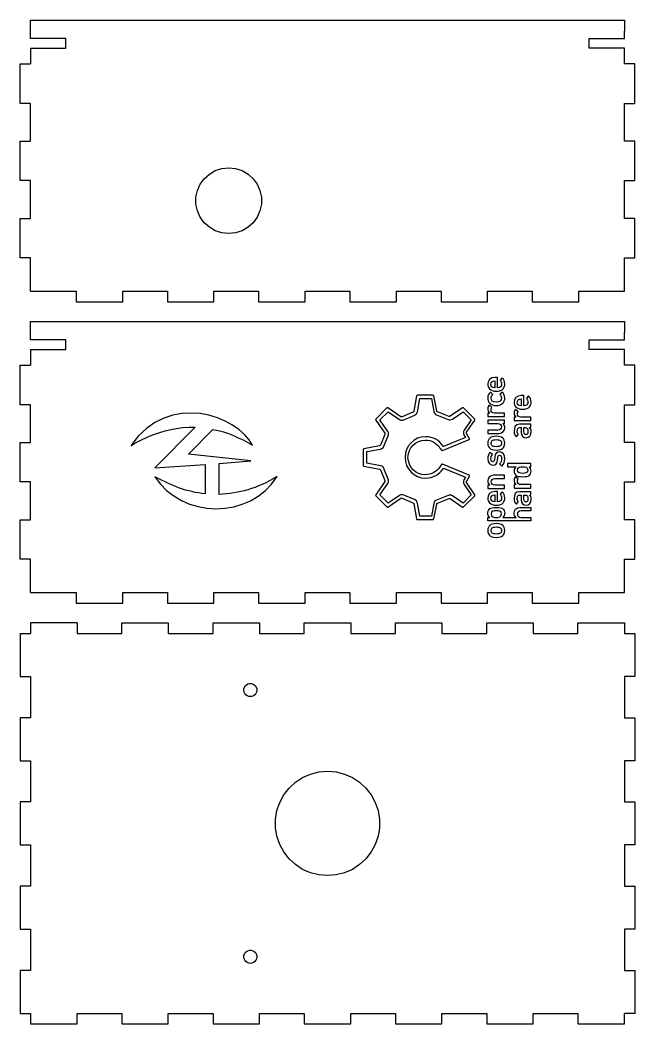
# Model space of a CAD drawing. Extents: x 5 to 414, y 5 to 586.
# Drawn here: x 238.8 to 414, y 299.5 to 585.5 of the extents above; entities that cross this region are included whole.
import ezdxf

# ---------------------------------------------------------------- set-up
doc = ezdxf.new("R2010")
doc.units = 0
doc.layers.add('View003', color=7, linetype='CONTINUOUS')

msp = doc.modelspace()

# ---------------------------------------------------------------- linework, layer by layer
at = {"layer": 'View003', "color": 7}
for points in [[(251.754457, 577.519713), (251.754457, 580.269713), (241.754459, 580.269713), (241.754459, 582.394714), (241.754459, 585.519707), (411.004491, 585.519707), (411.004491, 582.394714)], [(411.004491, 580.269713), (411.004491, 582.394714)], [(401.004484, 580.269713), (411.004491, 580.269713)], [(401.004484, 577.519713), (401.004484, 580.269713)], [(241.754459, 577.519713), (251.754457, 577.519713)], [(241.754459, 577.519713), (241.754459, 573.019706)], [(411.004491, 577.519713), (401.004484, 577.519713)], [(411.004491, 573.019706), (411.004491, 577.519713)], [(241.754459, 508.269732), (241.754459, 517.769729), (238.754457, 517.769729), (238.754457, 529.019733), (241.754459, 529.019733), (241.754459, 539.769727), (238.754457, 539.769727), (238.754457, 551.019731), (241.754459, 551.019731), (241.754459, 561.769728), (238.754457, 561.769728), (238.754457, 573.019706), (241.754459, 573.019706)], [(414.004469, 573.019706), (411.004491, 573.019706)], [(414.004469, 561.769728), (414.004469, 573.019706)], [(411.004491, 561.769728), (414.004469, 561.769728)], [(411.004491, 551.019731), (411.004491, 561.769728)], [(414.004469, 551.019731), (411.004491, 551.019731)], [(414.004469, 539.769727), (414.004469, 551.019731)], [(296.263483, 543.230715), (298.212484, 543.435741)], [(298.212484, 543.435741), (300.161484, 543.230715)], [(291.245475, 540.33374), (292.702483, 541.645729)], [(292.702483, 541.645729), (294.399467, 542.625719)], [(294.399467, 542.625719), (296.263483, 543.230715)], [(300.161484, 543.230715), (302.025473, 542.625719)], [(302.025473, 542.625719), (303.72349, 541.645729)], [(303.72349, 541.645729), (305.179465, 540.33374)], [(289.296475, 536.957736), (290.093479, 538.748727)], [(290.093479, 538.748727), (291.245475, 540.33374)], [(305.179465, 540.33374), (306.331488, 538.748727)], [(306.331488, 538.748727), (307.128466, 536.957736)], [(411.004491, 539.769727), (414.004469, 539.769727)], [(411.004491, 529.019733), (411.004491, 539.769727)], [(288.888488, 535.040724), (289.296475, 536.957736)], [(288.888488, 533.080717), (288.888488, 535.040724)], [(307.128466, 536.957736), (307.53648, 535.040724)], [(307.53648, 535.040724), (307.53648, 533.080717)], [(289.296475, 531.163731), (288.888488, 533.080717)], [(307.53648, 533.080717), (307.128466, 531.163731)], [(290.093479, 529.373719), (289.296475, 531.163731)], [(291.245475, 527.787727), (290.093479, 529.373719)], [(306.331488, 529.373719), (305.179465, 527.787727)], [(307.128466, 531.163731), (306.331488, 529.373719)], [(292.702483, 526.476717), (291.245475, 527.787727)], [(294.399467, 525.496727), (292.702483, 526.476717)], [(303.72349, 526.476717), (302.025473, 525.496727)], [(305.179465, 527.787727), (303.72349, 526.476717)], [(414.004469, 529.019733), (411.004491, 529.019733)], [(414.004469, 517.769729), (414.004469, 529.019733)], [(296.263483, 524.890725), (294.399467, 525.496727)], [(298.212484, 524.685726), (296.263483, 524.890725)], [(300.161484, 524.890725), (298.212484, 524.685726)], [(302.025473, 525.496727), (300.161484, 524.890725)], [(411.004491, 517.769729), (414.004469, 517.769729)], [(411.004491, 508.269732), (411.004491, 517.769729)], [(241.754459, 508.269732), (254.754457, 508.269732)], [(254.754457, 508.269732), (254.754457, 505.269728)], [(268.004475, 508.269732), (280.754481, 508.269732)], [(268.004475, 505.269728), (268.004475, 508.269732)], [(280.754481, 508.269732), (280.754481, 505.269728)], [(294.004471, 508.269732), (306.754477, 508.269732)], [(294.004471, 505.269728), (294.004471, 508.269732)], [(306.754477, 508.269732), (306.754477, 505.269728)], [(320.004466, 508.269732), (332.754473, 508.269732)], [(320.004466, 505.269728), (320.004466, 508.269732)], [(332.754473, 508.269732), (332.754473, 505.269728)], [(346.004462, 508.269732), (358.754468, 508.269732)], [(346.004462, 505.269728), (346.004462, 508.269732)], [(358.754468, 508.269732), (358.754468, 505.269728)], [(372.004484, 508.269732), (384.754464, 508.269732)], [(372.004484, 505.269728), (372.004484, 508.269732)], [(384.754464, 508.269732), (384.754464, 505.269728)], [(398.00448, 508.269732), (411.004491, 508.269732)], [(398.00448, 505.269728), (398.00448, 508.269732)], [(254.754457, 505.269728), (268.004475, 505.269728)], [(280.754481, 505.269728), (294.004471, 505.269728)], [(306.754477, 505.269728), (320.004466, 505.269728)], [(332.754473, 505.269728), (346.004462, 505.269728)], [(358.754468, 505.269728), (372.004484, 505.269728)], [(384.754464, 505.269728), (398.00448, 505.269728)], [(251.754235, 491.661783), (251.754235, 494.411783), (241.754237, 494.411783), (241.754237, 496.536784), (241.754237, 499.661804), (411.004253, 499.661804), (411.004253, 496.536784)], [(411.004253, 494.411783), (411.004253, 496.536784)], [(401.004273, 494.411783), (411.004253, 494.411783)], [(401.004273, 491.661783), (401.004273, 494.411783)], [(241.754237, 491.661783), (251.754235, 491.661783)], [(241.754237, 491.661783), (241.754237, 487.161803)], [(411.004253, 491.661783), (401.004273, 491.661783)], [(411.004253, 487.161803), (411.004253, 491.661783)], [(241.754237, 422.411771), (241.754237, 431.911794), (238.754235, 431.911794), (238.754235, 443.16178), (241.754237, 443.16178), (241.754237, 453.911801), (238.754235, 453.911801), (238.754235, 465.161805), (241.754237, 465.161805), (241.754237, 475.911799), (238.754235, 475.911799), (238.754235, 487.161803), (241.754237, 487.161803)], [(414.004469, 487.161803), (411.004253, 487.161803)], [(414.004469, 475.911799), (414.004469, 487.161803)], [(411.004253, 475.911799), (414.004469, 475.911799)], [(411.004253, 465.161805), (411.004253, 475.911799)], [(414.004469, 465.161805), (411.004253, 465.161805)], [(414.004469, 453.911801), (414.004469, 465.161805)], [(411.004253, 453.911801), (414.004469, 453.911801)], [(411.004253, 443.16178), (411.004253, 453.911801)], [(414.004469, 443.16178), (411.004253, 443.16178)], [(414.004469, 431.911794), (414.004469, 443.16178)], [(411.004253, 431.911794), (414.004469, 431.911794)], [(411.004253, 422.411771), (411.004253, 431.911794)], [(241.754237, 422.411771), (254.754234, 422.411771)], [(254.754234, 422.411771), (254.754234, 419.411793)], [(268.004264, 422.411771), (280.754243, 422.411771)], [(268.004264, 419.411793), (268.004264, 422.411771)], [(280.754243, 422.411771), (280.754243, 419.411793)], [(294.004259, 422.411771), (306.754265, 422.411771)], [(294.004259, 419.411793), (294.004259, 422.411771)], [(306.754265, 422.411771), (306.754265, 419.411793)], [(320.004255, 422.411771), (332.754261, 422.411771)], [(320.004255, 419.411793), (320.004255, 422.411771)], [(332.754261, 422.411771), (332.754261, 419.411793)], [(346.00425, 422.411771), (358.754257, 422.411771)], [(346.00425, 419.411793), (346.00425, 422.411771)], [(358.754257, 422.411771), (358.754257, 419.411793)], [(372.004246, 422.411771), (384.754252, 422.411771)], [(372.004246, 419.411793), (372.004246, 422.411771)], [(384.754252, 422.411771), (384.754252, 419.411793)], [(398.004268, 422.411771), (411.004253, 422.411771)], [(398.004268, 419.411793), (398.004268, 422.411771)], [(254.754234, 419.411793), (268.004264, 419.411793)], [(280.754243, 419.411793), (294.004259, 419.411793)], [(306.754265, 419.411793), (320.004255, 419.411793)], [(332.754261, 419.411793), (346.00425, 419.411793)], [(358.754257, 419.411793), (372.004246, 419.411793)], [(384.754252, 419.411793), (398.004268, 419.411793)], [(255.004435, 413.751739), (241.754446, 413.751739)], [(241.754446, 413.751739), (241.754446, 410.751734)], [(255.004435, 413.751739), (255.004435, 410.751734), (267.75447, 410.751734), (267.75447, 413.751739), (281.00446, 413.751739), (281.00446, 410.751734), (293.754466, 410.751734), (293.754466, 413.751739), (307.004455, 413.751739), (307.004455, 410.751734), (319.754462, 410.751734), (319.754462, 413.751739), (333.004451, 413.751739), (333.004451, 410.751734), (345.754457, 410.751734), (345.754457, 413.751739), (359.004473, 413.751739), (359.004473, 410.751734), (371.754453, 410.751734), (371.754453, 413.751739), (385.004469, 413.751739), (385.004469, 410.751734), (397.754475, 410.751734), (397.754475, 413.751739), (411.004491, 413.751739), (411.004491, 410.751734), (414.004469, 410.751734), (414.004469, 398.501738), (411.004491, 398.501738), (411.004491, 386.751724), (414.004469, 386.751724), (414.004469, 374.501728), (411.004491, 374.501728), (411.004491, 362.75174), (414.004469, 362.75174), (414.004469, 350.501744), (411.004491, 350.501744), (411.004491, 338.75173), (414.004469, 338.75173), (414.004469, 326.501723), (411.004491, 326.501723), (411.004491, 314.751738), (414.004469, 314.751738), (414.004469, 302.501715), (411.004491, 302.501715)], [(238.754441, 410.751734), (238.754441, 398.501738)], [(238.754441, 410.751734), (241.754446, 410.751734)], [(238.754441, 398.501738), (241.754446, 398.501738)], [(241.754446, 398.501738), (241.754446, 386.751724)], [(302.507465, 394.508725), (302.537469, 394.977726)], [(302.537469, 394.977726), (302.68246, 395.424739)], [(302.68246, 395.424739), (302.934476, 395.821747)], [(302.934476, 395.821747), (303.277455, 396.142739)], [(303.277455, 396.142739), (303.689464, 396.369725)], [(303.689464, 396.369725), (304.144468, 396.486724)], [(304.144468, 396.486724), (304.614474, 396.486724)], [(304.614474, 396.486724), (305.069478, 396.369725)], [(305.069478, 396.369725), (305.481461, 396.142739)], [(305.481461, 396.142739), (305.823461, 395.821747)], [(305.823461, 395.821747), (306.075477, 395.424739)], [(306.075477, 395.424739), (306.221474, 394.977726)], [(306.221474, 394.977726), (306.250472, 394.508725)], [(302.596471, 394.046736), (302.507465, 394.508725)], [(302.796469, 393.621736), (302.596471, 394.046736)], [(303.095475, 393.259733), (302.796469, 393.621736)], [(303.475469, 392.982741), (303.095475, 393.259733)], [(303.912455, 392.80973), (303.475469, 392.982741)], [(304.379471, 392.751733), (303.912455, 392.80973)], [(304.845455, 392.80973), (304.379471, 392.751733)], [(305.282468, 392.982741), (304.845455, 392.80973)], [(305.662462, 393.259733), (305.282468, 392.982741)], [(305.962473, 393.621736), (305.662462, 393.259733)], [(306.162472, 394.046736), (305.962473, 393.621736)], [(306.250472, 394.508725), (306.162472, 394.046736)], [(238.754441, 386.751724), (238.754441, 374.501728)], [(241.754446, 386.751724), (238.754441, 386.751724)], [(238.754441, 374.501728), (241.754446, 374.501728)], [(241.754446, 374.501728), (241.754446, 362.75174)], [(317.242455, 368.364744), (319.299458, 369.708748)], [(319.299458, 369.708748), (321.549474, 370.695749)], [(321.549474, 370.695749), (323.93046, 371.298735)], [(323.93046, 371.298735), (326.37947, 371.501749)], [(326.37947, 371.501749), (328.827474, 371.298735)], [(328.827474, 371.298735), (331.209465, 370.695749)], [(331.209465, 370.695749), (333.459455, 369.708748)], [(333.459455, 369.708748), (335.515453, 368.364744)], [(313.926458, 364.761727), (315.435456, 366.700726)], [(315.435456, 366.700726), (317.242455, 368.364744)], [(335.515453, 368.364744), (337.323456, 366.700726)], [(337.323456, 366.700726), (338.832455, 364.761727)], [(312.757476, 362.601748), (313.926458, 364.761727)], [(338.832455, 364.761727), (340.001463, 362.601748)], [(238.754441, 362.75174), (238.754441, 350.501744)], [(241.754446, 362.75174), (238.754441, 362.75174)], [(311.959466, 360.277728), (312.757476, 362.601748)], [(340.001463, 362.601748), (340.799473, 360.277728)], [(311.555474, 357.854726), (311.959466, 360.277728)], [(311.555474, 355.397726), (311.555474, 357.854726)], [(340.799473, 360.277728), (341.203465, 357.854726)], [(341.203465, 357.854726), (341.203465, 355.397726)], [(311.959466, 352.974725), (311.555474, 355.397726)], [(341.203465, 355.397726), (340.799473, 352.974725)], [(312.757476, 350.650731), (311.959466, 352.974725)], [(340.799473, 352.974725), (340.001463, 350.650731)], [(238.754441, 350.501744), (241.754446, 350.501744)], [(241.754446, 350.501744), (241.754446, 338.75173)], [(313.926458, 348.490725), (312.757476, 350.650731)], [(340.001463, 350.650731), (338.832455, 348.490725)], [(315.435456, 346.551726), (313.926458, 348.490725)], [(317.242455, 344.887735), (315.435456, 346.551726)], [(337.323456, 346.551726), (335.515453, 344.887735)], [(338.832455, 348.490725), (337.323456, 346.551726)], [(319.299458, 343.543731), (317.242455, 344.887735)], [(321.549474, 342.55673), (319.299458, 343.543731)], [(333.459455, 343.543731), (331.209465, 342.55673)], [(335.515453, 344.887735), (333.459455, 343.543731)], [(323.93046, 341.953744), (321.549474, 342.55673)], [(326.37947, 341.751735), (323.93046, 341.953744)], [(328.827474, 341.953744), (326.37947, 341.751735)], [(331.209465, 342.55673), (328.827474, 341.953744)], [(238.754441, 338.75173), (238.754441, 326.501723)], [(241.754446, 338.75173), (238.754441, 338.75173)], [(238.754441, 326.501723), (241.754446, 326.501723)], [(241.754446, 326.501723), (241.754446, 314.751738)], [(303.277455, 320.14273), (303.689464, 320.369716)], [(303.689464, 320.369716), (304.144468, 320.486741)], [(304.144468, 320.486741), (304.614474, 320.486741)], [(304.614474, 320.486741), (305.069478, 320.369716)], [(305.069478, 320.369716), (305.481461, 320.14273)], [(302.507465, 318.508716), (302.537469, 318.977716)], [(302.596471, 318.046727), (302.507465, 318.508716)], [(302.537469, 318.977716), (302.68246, 319.42473)], [(302.796469, 317.621727), (302.596471, 318.046727)], [(302.68246, 319.42473), (302.934476, 319.821737)], [(303.095475, 317.259724), (302.796469, 317.621727)], [(302.934476, 319.821737), (303.277455, 320.14273)], [(305.481461, 320.14273), (305.823461, 319.821737)], [(305.962473, 317.621727), (305.662462, 317.259724)], [(305.823461, 319.821737), (306.075477, 319.42473)], [(306.162472, 318.046727), (305.962473, 317.621727)], [(306.075477, 319.42473), (306.221474, 318.977716)], [(306.250472, 318.508716), (306.162472, 318.046727)], [(306.221474, 318.977716), (306.250472, 318.508716)], [(238.754441, 314.751738), (238.754441, 302.501715)], [(241.754446, 314.751738), (238.754441, 314.751738)], [(303.475469, 316.982731), (303.095475, 317.259724)], [(303.912455, 316.80972), (303.475469, 316.982731)], [(304.379471, 316.751724), (303.912455, 316.80972)], [(304.845455, 316.80972), (304.379471, 316.751724)], [(305.282468, 316.982731), (304.845455, 316.80972)], [(305.662462, 317.259724), (305.282468, 316.982731)], [(238.754441, 302.501715), (241.754446, 302.501715)], [(241.754446, 302.501715), (241.754446, 299.501737)], [(255.004435, 302.501715), (267.75447, 302.501715)], [(255.004435, 299.501737), (255.004435, 302.501715)], [(267.75447, 302.501715), (267.75447, 299.501737)], [(281.00446, 302.501715), (293.754466, 302.501715)], [(281.00446, 299.501737), (281.00446, 302.501715)], [(293.754466, 302.501715), (293.754466, 299.501737)], [(307.004455, 302.501715), (319.754462, 302.501715)], [(307.004455, 299.501737), (307.004455, 302.501715)], [(319.754462, 302.501715), (319.754462, 299.501737)], [(333.004451, 302.501715), (345.754457, 302.501715)], [(333.004451, 299.501737), (333.004451, 302.501715)], [(345.754457, 302.501715), (345.754457, 299.501737)], [(359.004473, 302.501715), (371.754453, 302.501715)], [(359.004473, 299.501737), (359.004473, 302.501715)], [(371.754453, 302.501715), (371.754453, 299.501737)], [(385.004469, 302.501715), (397.754475, 302.501715)], [(385.004469, 299.501737), (385.004469, 302.501715)], [(397.754475, 302.501715), (397.754475, 299.501737)], [(411.004491, 299.501737), (411.004491, 302.501715)], [(241.754446, 299.501737), (255.004435, 299.501737)], [(267.75447, 299.501737), (281.00446, 299.501737)], [(293.754466, 299.501737), (307.004455, 299.501737)], [(319.754462, 299.501737), (333.004451, 299.501737)], [(345.754457, 299.501737), (359.004473, 299.501737)], [(371.754453, 299.501737), (385.004469, 299.501737)], [(397.754475, 299.501737), (411.004491, 299.501737)]]:
    msp.add_lwpolyline(points, dxfattribs=at)
at = {"layer": 'View003', "color": 1}
for points in [[(374.845183, 483.698248), (374.058048, 483.698248)], [(374.845183, 480.737296), (374.845183, 483.698248)], [(376.147462, 483.604321), (375.557441, 482.910848)], [(374.058312, 482.742309), (374.058312, 480.737296)], [(351.772966, 478.432508), (350.964135, 474.083023)], [(356.48202, 478.624331), (352.005535, 478.62486)], [(352.006593, 473.907604), (352.706681, 477.672096), (355.992277, 477.672096)], [(355.992277, 477.672096), (356.672785, 474.015025)], [(357.503841, 474.188856), (356.714324, 478.43145)], [(373.505069, 478.835471), (372.877212, 479.538205)], [(376.091635, 479.538205), (375.463779, 478.835471)], [(382.349031, 478.541519), (381.561366, 478.541519)], [(382.349031, 475.581096), (382.349031, 478.541519)], [(383.65131, 478.448121), (383.06076, 477.754648)], [(343.301802, 475.019912), (340.136591, 471.854702)], [(347.295952, 472.513515), (343.602368, 475.047694)], [(364.885187, 475.047694), (361.373372, 472.637604)], [(368.351229, 471.854173), (365.186018, 475.019912)], [(373.242602, 475.098232), (372.417896, 475.791705)], [(381.561631, 477.586109), (381.561631, 475.581096)], [(343.580143, 468.333627), (341.337006, 471.60176), (343.660841, 473.925067), (346.863093, 471.727702)], [(350.742679, 473.825583), (347.632237, 472.492348)], [(348.113779, 471.616312), (351.22422, 472.949283), (351.22422, 472.949548)], [(357.489024, 473.049296), (360.773827, 471.734052)], [(361.035499, 472.612733), (357.726885, 473.937237)], [(362.018691, 471.853115), (365.039174, 473.92586), (367.362481, 471.60229), (365.331539, 468.64319)], [(372.614746, 473.561267), (372.614746, 473.542746), (372.108862, 473.542746), (372.108862, 472.586807), (376.859456, 472.586807)], [(376.859456, 472.586807), (376.859456, 473.542746), (374.001691, 473.542746)], [(380.118858, 472.377521), (380.118858, 472.358471), (379.612975, 472.358471), (379.612975, 471.403061), (384.363569, 471.403061)], [(380.746714, 473.913957), (379.922008, 474.60743)], [(384.363569, 471.403061), (384.363569, 472.358471), (381.505275, 472.358471)], [(340.10881, 471.5544), (342.687968, 467.795994)], [(366.011254, 468.103969), (368.37901, 471.553871)], [(376.353573, 470.564596), (376.353573, 470.583117), (376.859985, 470.583117), (376.859985, 471.538528), (372.108862, 471.538528), (372.108862, 470.583117), (374.938581, 470.583117)], [(381.065008, 469.396725), (381.561631, 469.396725), (381.561631, 468.075396)], [(384.363569, 469.39699), (384.363569, 470.35293), (381.121364, 470.35293)], [(382.348502, 468.25399), (382.348502, 469.39699), (382.695371, 469.39699)], [(383.941823, 469.378205), (383.941823, 469.396725), (384.363569, 469.396725), (384.363569, 469.39699)], [(342.71231, 467.458121), (341.478029, 464.442929)], [(342.468629, 464.09024), (343.698677, 467.094848)], [(365.265393, 467.3253), (365.265393, 467.325035), (365.675762, 466.55695), (359.445618, 463.97885)], [(366.812147, 466.251885), (365.999877, 467.77324)], [(374.938581, 468.699548), (372.108862, 468.699548), (372.108862, 467.744138), (375.266929, 467.744138)], [(380.250091, 466.773117), (380.821591, 467.522946)], [(341.223499, 464.220679), (336.724789, 463.383273)], [(359.140289, 462.865219), (366.720072, 466.001854)], [(336.531908, 463.151233), (336.531908, 458.674483)], [(341.507133, 458.541133), (337.590241, 459.269796), (337.590241, 462.555392), (341.503429, 463.283525)], [(358.623822, 463.338029), (358.85692, 462.957294)], [(373.392885, 461.765348), (372.699941, 462.355369)], [(374.030002, 461.090396), (373.974175, 460.303261)], [(374.864233, 460.087361), (374.93911, 460.930853)], [(336.724789, 458.442708), (341.223499, 457.605567)], [(343.69656, 454.734573), (342.467041, 457.738652)], [(358.85692, 458.868158), (358.623822, 458.487423)], [(366.719808, 455.823333), (359.140289, 458.960233)], [(359.445354, 457.846867), (365.675762, 455.269031), (365.265393, 454.500946)], [(375.407687, 459.075594), (376.063325, 458.410432)], [(384.363569, 458.260413), (384.363569, 459.216088), (377.691571, 459.216088), (377.691571, 458.260413), (380.118858, 458.260413)], [(383.866946, 458.260413), (384.363569, 458.260413)], [(341.478029, 457.383317), (342.71231, 454.36786)], [(365.999612, 454.051948), (366.811883, 455.573302)], [(374.030266, 454.870571), (376.859456, 454.870571), (376.859456, 455.826246), (373.701919, 455.826246)], [(380.746714, 454.708382), (379.922008, 455.40159)], [(342.687968, 454.029987), (340.10881, 450.271846)], [(346.866268, 450.10066), (343.660312, 447.900385), (341.336741, 450.223956), (343.579085, 453.491031)], [(365.332597, 453.18094), (367.362481, 450.223692), (365.039174, 447.899592), (362.017633, 449.972602)], [(368.378745, 450.271581), (366.010989, 453.721219)], [(372.614746, 453.006053), (372.614746, 452.987003), (372.108862, 452.987003), (372.108862, 452.031328), (376.859456, 452.031328)], [(376.859456, 452.031328), (376.859456, 452.987003), (374.030266, 452.987003)], [(380.118858, 453.171417), (380.118858, 453.152632), (379.612975, 453.152632), (379.612975, 452.196957), (384.363569, 452.196957)], [(384.363569, 452.196957), (384.363569, 453.152632), (381.505275, 453.152632)], [(340.136591, 449.971279), (343.301802, 446.805804)], [(343.602368, 446.778023), (347.295952, 449.312467)], [(347.632237, 449.333369), (350.742679, 447.999869)], [(351.223427, 448.87511), (351.223691, 448.87564), (348.130712, 450.201202)], [(360.774885, 450.091665), (357.482939, 448.774304)], [(357.72662, 447.88795), (361.035235, 449.212454)], [(361.373108, 449.187319), (364.884922, 446.777494)], [(365.185754, 446.805275), (368.350964, 449.971015)], [(374.845183, 451.215617), (374.058048, 451.215617)], [(374.058312, 450.259942), (374.058312, 448.254665)], [(374.845183, 448.254665), (374.845183, 451.215617)], [(376.147462, 451.121955), (375.557441, 450.428482)], [(381.065008, 450.19115), (381.561631, 450.19115), (381.561631, 448.869821)], [(384.363569, 450.19115), (384.363569, 451.14709), (381.121364, 451.14709)], [(382.348502, 449.04815), (382.348502, 450.19115), (382.695371, 450.19115)], [(383.941823, 450.172365), (383.941823, 450.19115), (384.363569, 450.19115)], [(350.964135, 447.742429), (351.772966, 443.393208)], [(356.67252, 447.807517), (355.992541, 444.153356), (352.706681, 444.153092), (352.005799, 447.916525)], [(356.71406, 443.393473), (357.503577, 447.636067)], [(380.250091, 447.567542), (380.821591, 448.317107)], [(381.205502, 446.650761), (384.363569, 446.650761), (384.363569, 445.695086), (381.53385, 445.695086)], [(384.363569, 442.855842), (372.109127, 442.855842), (372.109127, 443.815221), (372.60575, 443.815221)], [(376.353837, 443.815221), (380.118858, 443.811782)], [(381.53385, 443.811782), (384.363569, 443.811782), (384.363569, 442.855842)], [(352.00527, 443.200327), (356.481756, 443.200592)]]:
    msp.add_lwpolyline(points, dxfattribs=at)
msp.add_lwpolyline([(351.772966, 478.432508)], close=True, dxfattribs=at)
at = {"layer": 'View003', "color": 3}
for points in [[(288.62831, 469.523807), (277.169955, 457.964145), (291.551828, 458.908072), (291.551828, 454.853568), (291.551828, 450.491501)], [(295.517837, 450.304543), (295.494568, 459.185755), (304.55851, 459.949932), (286.776504, 461.850981), (293.675113, 468.913032)]]:
    msp.add_lwpolyline(points, dxfattribs=at)
msp.add_lwpolyline([(270.339982, 464.238758)], close=True, dxfattribs=at)
at = {"layer": 'View003', "color": 1}
for points in [[(374.058048, 483.698248), (372.830116, 483.698248), (372.052506, 482.788611), (372.052506, 481.739803)], [(376.915812, 481.889821), (376.915812, 482.526938), (376.690916, 483.136273), (376.147462, 483.604321)], [(372.052506, 481.739803), (372.052506, 480.820905), (372.652581, 479.781357), (374.498314, 479.781357)], [(372.952354, 481.739803), (372.952354, 482.302042), (373.336264, 482.713998), (374.058312, 482.742309)], [(374.058312, 480.737296), (373.336264, 480.755817), (372.952354, 481.177563), (372.952354, 481.739803)], [(374.498314, 479.781357), (376.446971, 479.781357), (376.915812, 480.915096), (376.915812, 481.889821)], [(376.016758, 481.871036), (376.016758, 481.214869), (375.623058, 480.737296), (374.845183, 480.737296)], [(375.557441, 482.910848), (375.847954, 482.629596), (376.016758, 482.236425), (376.016758, 481.871036)], [(352.005535, 478.62486), (351.89732, 478.625125), (351.793074, 478.538342), (351.772966, 478.432508)], [(356.714324, 478.43145), (356.69501, 478.537283), (356.58997, 478.624331), (356.48202, 478.624331)], [(372.877212, 479.538205), (372.39911, 479.126248), (372.052506, 478.554219), (372.052506, 477.832965)], [(372.052506, 477.832965), (372.052506, 476.736796), (372.745979, 475.677934), (374.488525, 475.677934)], [(373.008446, 477.8708), (373.008446, 478.263971), (373.214556, 478.60158), (373.505069, 478.835471)], [(374.488525, 476.633609), (373.448712, 476.633609), (373.008446, 477.092925), (373.008446, 477.8708)], [(375.960402, 477.8708), (375.960402, 477.09319), (375.519606, 476.633609), (374.488525, 476.633609)], [(374.488525, 475.677934), (376.222869, 475.677934), (376.915812, 476.736796), (376.915812, 477.832965)], [(375.463779, 478.835471), (375.754291, 478.601315), (375.960402, 478.263971), (375.960402, 477.8708)], [(376.915812, 477.832965), (376.915812, 478.554484), (376.568944, 479.126513), (376.091635, 479.538205)], [(381.561366, 478.541519), (380.333964, 478.541519), (379.556354, 477.63294), (379.556354, 476.583603)], [(383.06076, 477.754648), (383.351802, 477.473396), (383.520077, 477.079696), (383.520077, 476.714836)], [(384.41966, 476.733621), (384.41966, 477.370738), (384.194764, 477.979544), (383.65131, 478.448121)], [(343.602368, 475.047694), (343.513468, 475.108283), (343.378266, 475.096377), (343.301802, 475.019912)], [(365.186018, 475.019912), (365.109554, 475.096377), (364.974087, 475.108812), (364.885187, 475.047694)], [(372.417896, 475.791705), (372.193, 475.500663), (372.052506, 475.182898), (372.052506, 474.798459)], [(372.052506, 474.798459), (372.052506, 474.292575), (372.240096, 473.86104), (372.614746, 473.561267)], [(373.008446, 474.470375), (373.008446, 474.714321), (373.074062, 474.873336), (373.242602, 475.098232)], [(379.556354, 476.583603), (379.556354, 475.665234), (380.1559, 474.625157), (382.001633, 474.625157)], [(380.455673, 476.583603), (380.455673, 477.145842), (380.840112, 477.558328), (381.561631, 477.586109)], [(381.561631, 475.581096), (380.840112, 475.599617), (380.455673, 476.021363), (380.455673, 476.583603)], [(382.001633, 474.625157), (383.950819, 474.625157), (384.41966, 475.758896), (384.41966, 476.733621)], [(383.520077, 476.714836), (383.520077, 476.058669), (383.126377, 475.581096), (382.349031, 475.581096)], [(347.632237, 472.492348), (347.536193, 472.442606), (347.385381, 472.452131), (347.295952, 472.513515)], [(350.964135, 474.083023), (350.944291, 473.97719), (350.844808, 473.861302), (350.742679, 473.825583)], [(351.22422, 472.949548), (351.449116, 473.04321), (351.590139, 473.168358), (351.712641, 473.306471)], [(351.712641, 473.306471), (351.840964, 473.460723), (351.951295, 473.634025), (352.006593, 473.907604)], [(356.672785, 474.015025), (356.727554, 473.738006), (356.843441, 473.55809), (356.97732, 473.403044)], [(356.97732, 473.403044), (357.106172, 473.26255), (357.255927, 473.137402), (357.489024, 473.049296)], [(357.726885, 473.937237), (357.623962, 473.969781), (357.523156, 474.082494), (357.503841, 474.188856)], [(361.373372, 472.637604), (361.284472, 472.57675), (361.132602, 472.565373), (361.035499, 472.612733)], [(374.001691, 473.542746), (373.308219, 473.542746), (373.008446, 474.001534), (373.008446, 474.470375)], [(379.922008, 474.60743), (379.697112, 474.316917), (379.556619, 473.998094), (379.556619, 473.614184)], [(379.556619, 473.614184), (379.556619, 473.1083), (379.744208, 472.677294), (380.118858, 472.377521)], [(380.512029, 473.2861), (380.512029, 473.530046), (380.577646, 473.689061), (380.746714, 473.913957)], [(381.505275, 472.358471), (380.812331, 472.358471), (380.512029, 472.817259), (380.512029, 473.2861)], [(340.136591, 471.854702), (340.060127, 471.778237), (340.047691, 471.6433), (340.10881, 471.5544)], [(346.863093, 471.727702), (347.126883, 471.55096), (347.359452, 471.512331), (347.592549, 471.50704)], [(347.592549, 471.50704), (347.757914, 471.508627), (347.926718, 471.532969), (348.113779, 471.616312)], [(360.773827, 471.734052), (360.96856, 471.650179), (361.132602, 471.632452), (361.282885, 471.630865)], [(361.282885, 471.630865), (361.519952, 471.636421), (361.748022, 471.675315), (362.018691, 471.853115)], [(368.37901, 471.553871), (368.439599, 471.642771), (368.427164, 471.778237), (368.351229, 471.854173)], [(374.938581, 470.583117), (375.584958, 470.583117), (375.960137, 470.180157), (375.960137, 469.645698)], [(375.960137, 469.645698), (375.960137, 469.102509), (375.584958, 468.699548), (374.938581, 468.699548)], [(375.266929, 467.744138), (376.344312, 467.744138), (376.915812, 468.58763), (376.915812, 469.337194)], [(376.915812, 469.337194), (376.915812, 469.833288), (376.728223, 470.264823), (376.353573, 470.564596)], [(381.121364, 470.35293), (379.950319, 470.35293), (379.556619, 469.546744), (379.556619, 468.375698)], [(380.455673, 468.422), (380.455673, 469.106213), (380.615481, 469.396725), (381.065008, 469.396725)], [(382.695371, 469.39699), (383.435939, 469.39699), (383.520077, 469.125263), (383.520077, 468.328867)], [(384.419925, 468.20663), (384.419925, 468.853007), (384.270171, 469.181355), (383.941823, 469.378205)], [(342.687968, 467.795994), (342.749087, 467.707094), (342.759935, 467.554694), (342.71231, 467.458121)], [(343.800541, 467.599673), (343.794456, 467.834623), (343.757679, 468.061106), (343.580143, 468.333627)], [(343.698677, 467.094848), (343.778845, 467.283231), (343.798424, 467.443569), (343.800541, 467.599673)], [(354.374879, 466.815712), (351.114154, 466.815183), (348.472024, 464.173319), (348.471495, 460.912858)], [(359.305918, 464.155592), (358.254199, 465.755527), (356.435718, 466.815712), (354.374879, 466.815712)], [(365.331539, 468.64319), (365.160089, 468.384162), (365.118549, 468.152387), (365.11511, 467.927492)], [(365.11511, 467.927492), (365.117227, 467.737785), (365.148712, 467.543052), (365.265393, 467.3253)], [(365.999877, 467.77324), (365.945637, 467.866373), (365.950135, 468.015069), (366.011254, 468.103969)], [(366.720072, 466.001854), (366.81982, 466.043129), (366.861095, 466.155312), (366.812147, 466.251885)], [(372.661841, 466.413019), (372.371329, 466.150553), (372.052506, 465.710286), (372.052506, 464.969717)], [(374.479794, 466.928163), (373.458237, 466.928163), (373.064802, 466.778409), (372.661841, 466.413019)], [(376.307006, 466.413019), (375.904046, 466.778409), (375.510081, 466.928163), (374.479794, 466.928163)], [(376.915812, 464.969717), (376.915812, 465.710286), (376.597519, 466.150553), (376.307006, 466.413019)], [(379.556619, 468.375698), (379.556619, 467.663705), (379.743679, 467.138507), (380.250091, 466.773117)], [(380.821591, 467.522946), (380.549864, 467.691486), (380.455673, 467.925378), (380.455673, 468.422)], [(381.561631, 468.075396), (381.561631, 467.054369), (382.208537, 466.529171), (382.967362, 466.529171)], [(382.920531, 467.429284), (382.573662, 467.429284), (382.348502, 467.69175), (382.348502, 468.25399)], [(383.520077, 468.328867), (383.520077, 467.68249), (383.238825, 467.429284), (382.920531, 467.429284)], [(382.967362, 466.529171), (383.792069, 466.529171), (384.419925, 467.147767), (384.419925, 468.20663)], [(336.724789, 463.383273), (336.618691, 463.363694), (336.531908, 463.259183), (336.531908, 463.151233)], [(341.478029, 464.442929), (341.444162, 464.340535), (341.329597, 464.240787), (341.223499, 464.220679)], [(341.503429, 463.283525), (341.780447, 463.340675), (341.955072, 463.452065), (342.109589, 463.582504)], [(342.109589, 463.582504), (342.249818, 463.708975), (342.376818, 463.855554), (342.468629, 464.09024)], [(349.318691, 460.912594), (349.318691, 463.646533), (351.535106, 465.862948), (354.26931, 465.862948)], [(354.26931, 465.862948), (356.021381, 465.862948), (357.559933, 464.951987), (358.439408, 463.578271)], [(358.439408, 463.578271), (358.507141, 463.503923), (358.58096, 463.408144), (358.623822, 463.338029)], [(359.445618, 463.97885), (359.400904, 464.040762), (359.354866, 464.097912), (359.305918, 464.155592)], [(372.052506, 464.969717), (372.052506, 464.229678), (372.371329, 463.789411), (372.661841, 463.526944)], [(372.661841, 463.526944), (373.065066, 463.161555), (373.458237, 463.011271), (374.479794, 463.011271)], [(373.008446, 464.969717), (373.008446, 465.2978), (373.1582, 465.597573), (373.355314, 465.738067)], [(373.355314, 464.201896), (373.158464, 464.341861), (373.008446, 464.642163), (373.008446, 464.969717)], [(373.355314, 465.738067), (373.607991, 465.916396), (373.795581, 465.972223), (374.489054, 465.972223)], [(374.479794, 463.967211), (373.795581, 463.967211), (373.607991, 464.023567), (373.355314, 464.201896)], [(375.613533, 464.201896), (375.360327, 464.023567), (375.173266, 463.967211), (374.479794, 463.967211)], [(374.479794, 463.011271), (375.510346, 463.011271), (375.904046, 463.161555), (376.307006, 463.526944)], [(374.489054, 465.972223), (375.173266, 465.972223), (375.360327, 465.916396), (375.613533, 465.738067)], [(375.613533, 465.738067), (375.810383, 465.597573), (375.960402, 465.2978), (375.960402, 464.969717)], [(375.960402, 464.969717), (375.960402, 464.642163), (375.810648, 464.341861), (375.613533, 464.201896)], [(376.307006, 463.526944), (376.597519, 463.789411), (376.915812, 464.229678), (376.915812, 464.969717)], [(348.471495, 460.912858), (348.472024, 457.652662), (351.114154, 455.010533), (354.374879, 455.009475)], [(354.26931, 455.961975), (351.535106, 455.961975), (349.318691, 458.178654), (349.318691, 460.912594)], [(358.85692, 462.957294), (358.913277, 462.865748), (359.040541, 462.823944), (359.140289, 462.865219)], [(372.699941, 462.355369), (372.306241, 461.886792), (372.053035, 461.324817), (372.053035, 460.490321)], [(372.053035, 460.490321), (372.053035, 459.487815), (372.549658, 458.719465), (373.514858, 458.719465)], [(372.952619, 460.490586), (372.952619, 461.006259), (373.130948, 461.390698), (373.392885, 461.765348)], [(373.524119, 459.675669), (373.196564, 459.675669), (372.952619, 459.88178), (372.952619, 460.490586)], [(375.454254, 462.467817), (374.695694, 462.467817), (374.095619, 462.074646), (374.030002, 461.090396)], [(374.93911, 460.930853), (374.966891, 461.2592), (375.070344, 461.511878), (375.407687, 461.511878)], [(375.407687, 461.511878), (375.810648, 461.511878), (376.016494, 461.117913), (376.016494, 460.574723)], [(376.016494, 460.574723), (376.016494, 459.937607), (375.810912, 459.487815), (375.407687, 459.075594)], [(376.916077, 460.500111), (376.916077, 461.605805), (376.382148, 462.467817), (375.454254, 462.467817)], [(376.063325, 458.410432), (376.634825, 459.019503), (376.916077, 459.731761), (376.916077, 460.500111)], [(336.531908, 458.674483), (336.531908, 458.566798), (336.618691, 458.462287), (336.724789, 458.442708)], [(342.109324, 458.243212), (341.954279, 458.373917), (341.779124, 458.485306), (341.507133, 458.541133)], [(342.467041, 457.738652), (342.375495, 457.971221), (342.248495, 458.1178), (342.109324, 458.243212)], [(358.439408, 458.246652), (357.559933, 456.8732), (356.021381, 455.961975), (354.26931, 455.961975)], [(354.374879, 455.009475), (356.435718, 455.010004), (358.253935, 456.069925), (359.305654, 457.670125)], [(358.623822, 458.487423), (358.58096, 458.417044), (358.507141, 458.321529), (358.439408, 458.246652)], [(359.140289, 458.960233), (359.040541, 459.001773), (358.913277, 458.960233), (358.85692, 458.868158)], [(359.305654, 457.670125), (359.354337, 457.727275), (359.40011, 457.78416), (359.445354, 457.846867)], [(373.514858, 458.719465), (374.329775, 458.719465), (374.798616, 459.30049), (374.864233, 460.087361)], [(373.974175, 460.303261), (373.936339, 459.825423), (373.730229, 459.675669), (373.524119, 459.675669)], [(380.118858, 458.260413), (379.781514, 457.904284), (379.556619, 457.520109), (379.556619, 457.032746)], [(380.512029, 457.323259), (380.512029, 458.213582), (381.299694, 458.260413), (381.983906, 458.260413)], [(381.983906, 458.260413), (382.677379, 458.260413), (383.463985, 458.213582), (383.463985, 457.323259)], [(384.419925, 457.032746), (384.419925, 457.520109), (384.1945, 457.96064), (383.866946, 458.260413)], [(341.223499, 457.605567), (341.329597, 457.585458), (341.444162, 457.485975), (341.478029, 457.383317)], [(366.811883, 455.573302), (366.861095, 455.66961), (366.819556, 455.782058), (366.719808, 455.823333)], [(373.701919, 455.826246), (372.624006, 455.826246), (372.052506, 454.983019), (372.052506, 454.242715)], [(373.00871, 453.933417), (373.00871, 454.467611), (373.38336, 454.870571), (374.030266, 454.870571)], [(379.556619, 457.032746), (379.556619, 456.451721), (379.818556, 456.03024), (380.175214, 455.758513)], [(379.922008, 455.40159), (379.697112, 455.111078), (379.556619, 454.792784), (379.556619, 454.408344)], [(380.175214, 455.758513), (380.512029, 455.496046), (380.821062, 455.421169), (381.983906, 455.421169)], [(381.983906, 456.376844), (381.252598, 456.376844), (380.512029, 456.423675), (380.512029, 457.323259)], [(383.463985, 457.323259), (383.463985, 456.423675), (382.723946, 456.376844), (381.983906, 456.376844)], [(381.983906, 455.421169), (383.154952, 455.421169), (383.463985, 455.496046), (383.801329, 455.758513)], [(383.801329, 455.758513), (384.157458, 456.03024), (384.419925, 456.451721), (384.419925, 457.032746)], [(342.71231, 454.36786), (342.759935, 454.271023), (342.749087, 454.118623), (342.687968, 454.029987)], [(343.579085, 453.491031), (343.756885, 453.763817), (343.794191, 453.987919), (343.799483, 454.224985)], [(343.799483, 454.224985), (343.79816, 454.380031), (343.778316, 454.544073), (343.69656, 454.734573)], [(365.265393, 454.500946), (365.147124, 454.280019), (365.116962, 454.08211), (365.11511, 453.897431)], [(365.11511, 453.897431), (365.118814, 453.66989), (365.160618, 453.439967), (365.332597, 453.18094)], [(366.010989, 453.721219), (365.950135, 453.810119), (365.945372, 453.959079), (365.999612, 454.051948)], [(372.052506, 454.242715), (372.052506, 453.736832), (372.240096, 453.305561), (372.614746, 453.006053)], [(374.030266, 452.987003), (373.38336, 452.987003), (373.00871, 453.389963), (373.00871, 453.933417)], [(379.556619, 454.408344), (379.556619, 453.902461), (379.744208, 453.47119), (380.118858, 453.171417)], [(380.512029, 454.080525), (380.512029, 454.324207), (380.577646, 454.483486), (380.746714, 454.708382)], [(381.505275, 453.152632), (380.812331, 453.152632), (380.512029, 453.611948), (380.512029, 454.080525)], [(340.10881, 450.271846), (340.047691, 450.182681), (340.060127, 450.047479), (340.136591, 449.971279)], [(347.59202, 450.317354), (347.36051, 450.312327), (347.134027, 450.273962), (346.866268, 450.10066)], [(347.295952, 449.312467), (347.385381, 449.373321), (347.536193, 449.382846), (347.632237, 449.333369)], [(348.130712, 450.201202), (347.935185, 450.290631), (347.761354, 450.315767), (347.59202, 450.317354)], [(361.282885, 450.194323), (361.128897, 450.192206), (360.964591, 450.172627), (360.774885, 450.091665)], [(361.035235, 449.212454), (361.132337, 449.259815), (361.284208, 449.248702), (361.373108, 449.187319)], [(362.017633, 449.972602), (361.747493, 450.148815), (361.520745, 450.188767), (361.282885, 450.194323)], [(368.350964, 449.971015), (368.426899, 450.047215), (368.439335, 450.182417), (368.378745, 450.271581)], [(374.058048, 451.215617), (372.830116, 451.215617), (372.052506, 450.306773), (372.052506, 449.257436)], [(372.052506, 449.257436), (372.052506, 448.338803), (372.652581, 447.29899), (374.498314, 447.29899)], [(372.952354, 449.257436), (372.952354, 449.819675), (373.336264, 450.231896), (374.058312, 450.259942)], [(374.058312, 448.254665), (373.336264, 448.27345), (372.952354, 448.695196), (372.952354, 449.257436)], [(374.498314, 447.29899), (376.446971, 447.29899), (376.915812, 448.43273), (376.915812, 449.40719)], [(376.016758, 449.388669), (376.016758, 448.732503), (375.623058, 448.254665), (374.845183, 448.254665)], [(375.557441, 450.428482), (375.847954, 450.147494), (376.016758, 449.754059), (376.016758, 449.388669)], [(376.915812, 449.40719), (376.915812, 450.044571), (376.690916, 450.653378), (376.147462, 451.121955)], [(381.121364, 451.14709), (379.950319, 451.14709), (379.556619, 450.341169), (379.556619, 449.169859)], [(379.556619, 449.169859), (379.556619, 448.4576), (379.743679, 447.932932), (380.250091, 447.567542)], [(380.455673, 449.21669), (380.455673, 449.900638), (380.615481, 450.19115), (381.065008, 450.19115)], [(380.821591, 448.317107), (380.549864, 448.485646), (380.455673, 448.720067), (380.455673, 449.21669)], [(382.695371, 450.19115), (383.435939, 450.19115), (383.520077, 449.919423), (383.520077, 449.123028)], [(383.520077, 449.123028), (383.520077, 448.476386), (383.238825, 448.22318), (382.920531, 448.22318)], [(384.419925, 449.001055), (384.419925, 449.647696), (384.270171, 449.97578), (383.941823, 450.172365)], [(343.301802, 446.805804), (343.378266, 446.729604), (343.513468, 446.716904), (343.602368, 446.778023)], [(350.742679, 447.999869), (350.844808, 447.964415), (350.944291, 447.848792), (350.964135, 447.742429)], [(351.711847, 448.518981), (351.589345, 448.656829), (351.448058, 448.781977), (351.223427, 448.87511)], [(352.005799, 447.916525), (351.951031, 448.18931), (351.840699, 448.3642), (351.711847, 448.518981)], [(356.976262, 448.42135), (356.842912, 448.26551), (356.727818, 448.087181), (356.67252, 447.807517)], [(357.482939, 448.774304), (357.251164, 448.685669), (357.103791, 448.560256), (356.976262, 448.42135)], [(357.503577, 447.636067), (357.522891, 447.742165), (357.623697, 447.855671), (357.72662, 447.88795)], [(364.884922, 446.777494), (364.973822, 446.71664), (365.109289, 446.729075), (365.185754, 446.805275)], [(372.052771, 445.042888), (372.052771, 445.623648), (372.315237, 446.045659), (372.671366, 446.317386)], [(372.671366, 446.317386), (373.00871, 446.579588), (373.317744, 446.654465), (374.489319, 446.654465)], [(374.489319, 446.654465), (375.651104, 446.654465), (375.960666, 446.579588), (376.297481, 446.317386)], [(376.297481, 446.317386), (376.65361, 446.045659), (376.916077, 445.623648), (376.916077, 445.042888)], [(379.556619, 445.06723), (379.556619, 445.807534), (380.128119, 446.650761), (381.205502, 446.650761)], [(381.561631, 448.869821), (381.561631, 447.84853), (382.208537, 447.323861), (382.967362, 447.323861)], [(382.920531, 448.22318), (382.573662, 448.22318), (382.348502, 448.485646), (382.348502, 449.04815)], [(382.967362, 447.323861), (383.792069, 447.323861), (384.419925, 447.942192), (384.419925, 449.001055)], [(351.772966, 443.393208), (351.793074, 443.286846), (351.89732, 443.200327), (352.00527, 443.200327)], [(356.481756, 443.200592), (356.589706, 443.200592), (356.694745, 443.287375), (356.71406, 443.393473)], [(372.60575, 443.815221), (372.277666, 444.115259), (372.052771, 444.555525), (372.052771, 445.042888)], [(374.489054, 445.69879), (373.748485, 445.69879), (373.008446, 445.651959), (373.008446, 444.752375)], [(373.008446, 444.752375), (373.008446, 443.862317), (373.795581, 443.815221), (374.489054, 443.815221)], [(375.960402, 444.752375), (375.960402, 445.651959), (375.219833, 445.69879), (374.489054, 445.69879)], [(374.489054, 443.815221), (375.173266, 443.815221), (375.960402, 443.862053), (375.960402, 444.752375)], [(376.916077, 445.042888), (376.916077, 444.555525), (376.691181, 444.17135), (376.353837, 443.815221)], [(380.118858, 443.811782), (379.744208, 444.13034), (379.556619, 444.561346), (379.556619, 445.06723)], [(381.53385, 445.695086), (380.886944, 445.695086), (380.512294, 445.292125), (380.512294, 444.757932)], [(380.512294, 444.757932), (380.512294, 444.214478), (380.886944, 443.811782), (381.53385, 443.811782)], [(372.661841, 441.528428), (372.371329, 441.265961), (372.052506, 440.82543), (372.052506, 440.08539)], [(374.479794, 442.043836), (373.458237, 442.043836), (373.064802, 441.893817), (372.661841, 441.528428)], [(373.008446, 440.08539), (373.008446, 440.413209), (373.1582, 440.712982), (373.355314, 440.85374)], [(373.355314, 440.85374), (373.607991, 441.031805), (373.795581, 441.087896), (374.489054, 441.087896)], [(376.307006, 441.528428), (375.904046, 441.893817), (375.510081, 442.043836), (374.479794, 442.043836)], [(374.489054, 441.087896), (375.173266, 441.087896), (375.360327, 441.031805), (375.613533, 440.85374)], [(375.613533, 440.85374), (375.810383, 440.712982), (375.960402, 440.413209), (375.960402, 440.08539)], [(376.915812, 440.08539), (376.915812, 440.82543), (376.597519, 441.265961), (376.307006, 441.528428)], [(372.052506, 440.08539), (372.052506, 439.345086), (372.371329, 438.904555), (372.661841, 438.642088)], [(372.661841, 438.642088), (373.065066, 438.276698), (373.458237, 438.126944), (374.479794, 438.126944)], [(373.355314, 439.31704), (373.158464, 439.457534), (373.008446, 439.757307), (373.008446, 440.08539)], [(374.479794, 439.082619), (373.795581, 439.082619), (373.607991, 439.138975), (373.355314, 439.31704)], [(375.613533, 439.31704), (375.360327, 439.138975), (375.173266, 439.082619), (374.479794, 439.082619)], [(374.479794, 438.126944), (375.510346, 438.126944), (375.904046, 438.276698), (376.307006, 438.642088)], [(375.960402, 440.08539), (375.960402, 439.757307), (375.810648, 439.457534), (375.613533, 439.31704)], [(376.307006, 438.642088), (376.597519, 438.904555), (376.915812, 439.345086), (376.915812, 440.08539)]]:
    msp.add_open_spline(points, degree=3, dxfattribs=at)
at = {"layer": 'View003', "color": 3}
for points in [[(305.04544, 464.405321), (300.659945, 472.81358), (281.132273, 479.992588), (270.339982, 464.238758)], [(270.339978, 464.238758), (270.339978, 464.238758), (278.933719, 469.952693), (288.62831, 469.523807)], [(293.675113, 468.913032), (297.932317, 468.098614), (301.343528, 466.496901), (305.04544, 464.405321)], [(277.205777, 455.42076), (284.661272, 443.475599), (304.460892, 443.020093), (311.994291, 455.499251)], [(291.551828, 450.491501), (286.057474, 451.145157), (282.299709, 452.715363), (277.205777, 455.42076)], [(311.994291, 455.499251), (306.206385, 451.861021), (301.187213, 450.751549), (295.517837, 450.304543)]]:
    msp.add_open_spline(points, degree=3, dxfattribs=at)

doc.saveas('drawing.dxf')
